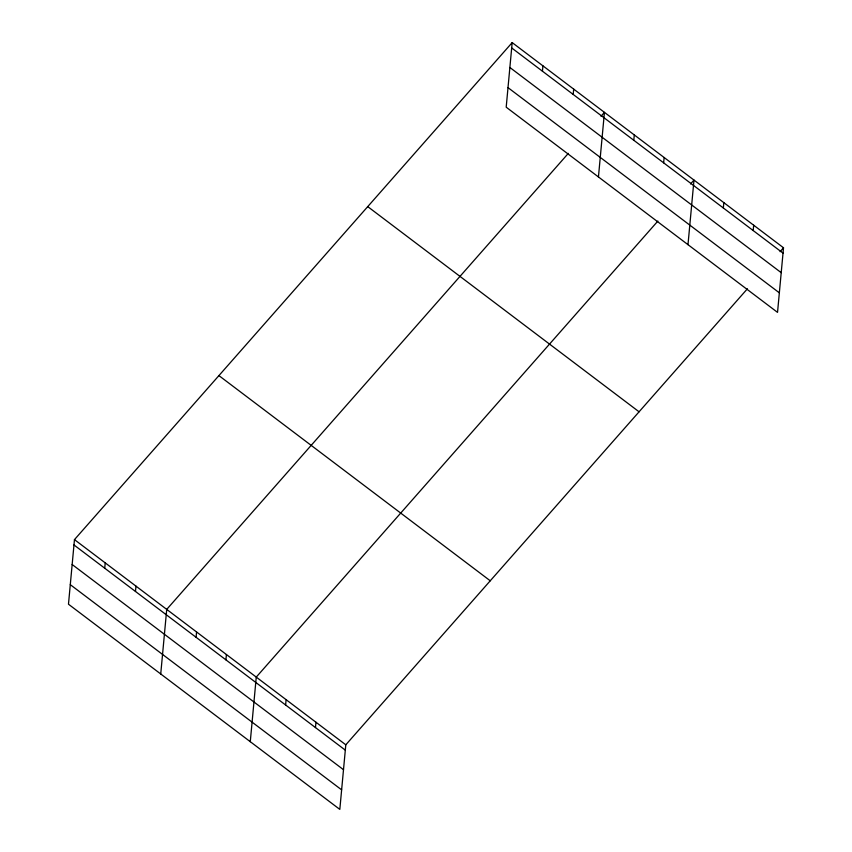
<?xml version="1.0" encoding="UTF-8"?>
<svg xmlns="http://www.w3.org/2000/svg" width="852" height="852" viewBox="0 0 852 852"><rect width="100%" height="100%" fill="white"/><g stroke="black" fill="none" stroke-linecap="round" stroke-linejoin="round"><path stroke-width="1.28" d="M512.18 42.6L506.195 107.192L777.535 312.375L783.52 247.783L512.18 42.6L74.465 539.625L68.479 604.217L339.82 809.4L345.805 744.808L747.417 288.785M104.721 568.22L105.222 562.884M135.479 591.469L135.969 586.133M160.73 673.985L166.726 609.393L568.327 153.371M196.077 637.296L196.567 631.96M225.918 659.863L226.419 654.528M250.275 741.687L256.26 677.095L657.872 221.073M285.622 704.998L286.112 699.673M315.464 727.576L315.964 722.24M542.436 71.185L542.937 65.849M573.194 94.444L573.684 89.109M598.445 176.95L604.441 112.357L601.001 116.266M633.792 140.271L634.293 134.935M663.644 162.839L664.134 157.503M687.99 244.662L693.986 180.07L690.546 183.979M723.337 207.973L723.827 202.638M753.179 230.541L753.679 225.216M780.081 251.681L783.52 247.783M511.69 47.936L783.031 253.119M509.879 67.489L781.22 272.672M508.005 87.639L779.346 292.822M367.734 206.621L639.075 411.804M218.911 375.604L490.251 580.787M74.465 539.625L345.805 744.808M73.975 544.96L345.316 750.143M72.154 564.514L343.494 769.697M70.29 584.664L341.631 789.847"/></g></svg>
